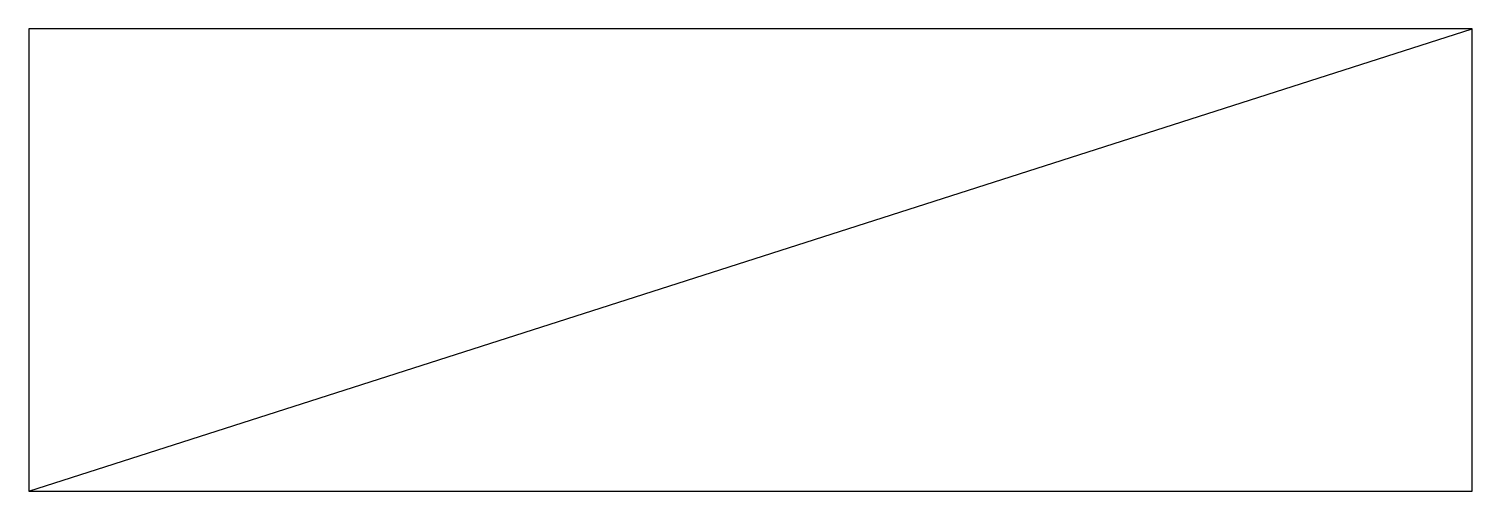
# Model space of a CAD drawing. Header units: millimetres. Extents: x 0 to 312, y 0 to 100.
import ezdxf

# ---------------------------------------------------------------- set-up
doc = ezdxf.new("R2010")
doc.units = ezdxf.units.MM
doc.layers.add('CUT', color=7, linetype='CONTINUOUS')
doc.layers.add('MARK', color=3, linetype='CONTINUOUS')

msp = doc.modelspace()

# ---------------------------------------------------------------- linework, layer by layer
at = {"layer": 'CUT'}
msp.add_lwpolyline([(0, 0), (312, 0), (312, 100), (0, 100)], close=True, dxfattribs=at)
at = {"layer": 'MARK'}
msp.add_line((0, 0), (312, 100), dxfattribs=at)

doc.saveas('drawing.dxf')
